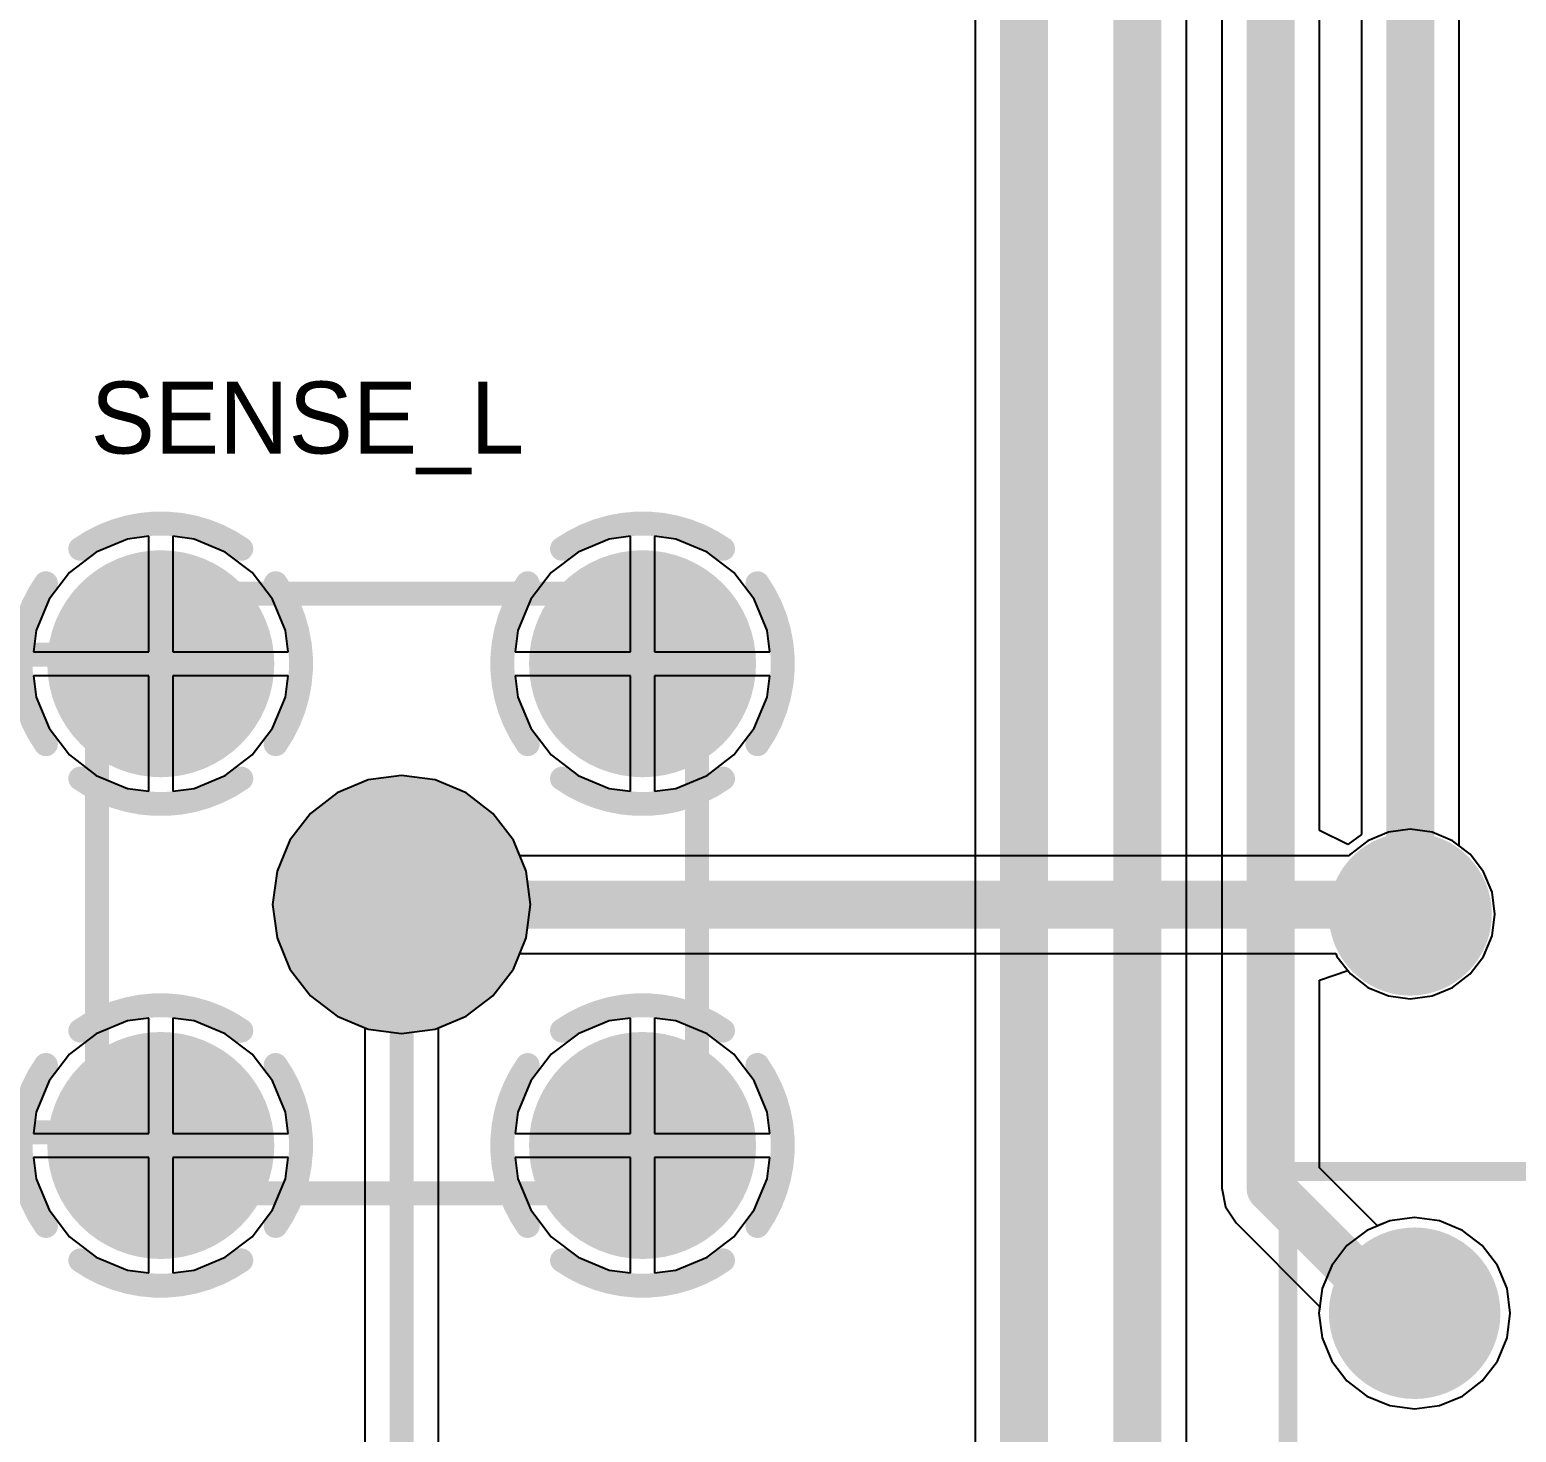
# Model space of a CAD drawing. Header units: millimetres. Extents: x 6.83 to 16.18, y 4.59 to 12.3.
# Drawn here: x 7.14 to 7.76, y 6.718 to 7.302 of the extents above; entities that cross this region are included whole.
import ezdxf

# ---------------------------------------------------------------- set-up
doc = ezdxf.new("R2010")
doc.units = ezdxf.units.MM
doc.header["$MEASUREMENT"] = 0
for name, color, linetype in [('BottomLayer', 5, 'Continuous'), ('BottomSolder', 6, 'Continuous'), ('InternalPlane1', 76, 'Continuous'), ('InternalPlane2', 16, 'Continuous'), ('MultiLayer', 9, 'Continuous'), ('PadHoleLayer', 156, 'Continuous'), ('TopLayer', 1, 'Continuous'), ('TopOverlay', 2, 'Continuous'), ('TopSolder', 216, 'Continuous'), ('ViaHoleLayer', 16, 'Continuous')]:
    doc.layers.add(name, color=color, linetype=linetype)

# ---------------------------------------------------------------- blocks, each defined once
blk = doc.blocks.new('SMA_68')
at = {"layer": 'BottomLayer', "const_width": 0.04331}
for points in [[(-0.02165, 0, 1), (0.02165, 0, 1)], [(0.17913, 0, 1), (0.22244, 0, 1)], [(0.07874, -0.10039, 1), (0.12205, -0.10039, 1)], [(-0.02165, -0.20079, 1), (0.02165, -0.20079, 1)], [(0.17913, -0.20079, 1), (0.22244, -0.20079, 1)]]:
    blk.add_lwpolyline(points, format="xyb", close=True, dxfattribs=at)
at = {"layer": 'BottomSolder', "const_width": 0.04731}
for points in [[(-0.02365, 0, 1), (0.02365, 0, 1)], [(0.17713, 0, 1), (0.22444, 0, 1)], [(0.07674, -0.10039, 1), (0.12405, -0.10039, 1)], [(-0.02365, -0.20079, 1), (0.02365, -0.20079, 1)], [(0.17713, -0.20079, 1), (0.22444, -0.20079, 1)]]:
    blk.add_lwpolyline(points, format="xyb", close=True, dxfattribs=at)
at = {"layer": 'InternalPlane1', "const_width": 0.01}
for points in [[(-0.03353, 0.04789, -0.315299), (0.03353, 0.04789)], [(0.16725, 0.04789, -0.315299), (0.23432, 0.04789)], [(-0.04789, -0.03353, -0.315299), (-0.04789, 0.03353)], [(0.04789, 0.03353, -0.315299), (0.04789, -0.03353)], [(0.1529, -0.03353, -0.315299), (0.1529, 0.03353)], [(0.24868, 0.03353, -0.315299), (0.24868, -0.03353)], [(0.03353, -0.04789, -0.315299), (-0.03353, -0.04789)], [(0.23432, -0.04789, -0.315299), (0.16725, -0.04789)], [(-0.03353, -0.1529, -0.315299), (0.03353, -0.1529)], [(0.16725, -0.1529, -0.315299), (0.23432, -0.1529)], [(-0.04789, -0.23432, -0.315299), (-0.04789, -0.16725)], [(0.04789, -0.16725, -0.315299), (0.04789, -0.23432)], [(0.1529, -0.23432, -0.315299), (0.1529, -0.16725)], [(0.24868, -0.16725, -0.315299), (0.24868, -0.23432)], [(0.03353, -0.24868, -0.315299), (-0.03353, -0.24868)], [(0.23432, -0.24868, -0.315299), (0.16725, -0.24868)]]:
    blk.add_lwpolyline(points, format="xyb", dxfattribs=at)
at = {"layer": 'InternalPlane1'}
for points, const_width in [([(-0.03603, 0.04789, 1), (-0.03103, 0.04789, 1)], 0.005), ([(0.03103, 0.04789, 1), (0.03603, 0.04789, 1)], 0.005), ([(0.16475, 0.04789, 1), (0.16975, 0.04789, 1)], 0.005), ([(0.23182, 0.04789, 1), (0.23682, 0.04789, 1)], 0.005), ([(-0.05039, 0.03353, 1), (-0.04539, 0.03353, 1)], 0.005), ([(0.04539, 0.03353, 1), (0.05039, 0.03353, 1)], 0.005), ([(0.1504, 0.03353, 1), (0.1554, 0.03353, 1)], 0.005), ([(0.24618, 0.03353, 1), (0.25118, 0.03353, 1)], 0.005), ([(-0.05039, -0.03353, 1), (-0.04539, -0.03353, 1)], 0.005), ([(0.04539, -0.03353, 1), (0.05039, -0.03353, 1)], 0.005), ([(0.1504, -0.03353, 1), (0.1554, -0.03353, 1)], 0.005), ([(0.24618, -0.03353, 1), (0.25118, -0.03353, 1)], 0.005), ([(-0.03603, -0.04789, 1), (-0.03103, -0.04789, 1)], 0.005), ([(0.03103, -0.04789, 1), (0.03603, -0.04789, 1)], 0.005), ([(0.16475, -0.04789, 1), (0.16975, -0.04789, 1)], 0.005), ([(0.23182, -0.04789, 1), (0.23682, -0.04789, 1)], 0.005), ([(0.07366, -0.10039, 1), (0.12713, -0.10039, 1)], 0.05346), ([(-0.03603, -0.1529, 1), (-0.03103, -0.1529, 1)], 0.005), ([(0.03103, -0.1529, 1), (0.03603, -0.1529, 1)], 0.005), ([(0.16475, -0.1529, 1), (0.16975, -0.1529, 1)], 0.005), ([(0.23182, -0.1529, 1), (0.23682, -0.1529, 1)], 0.005), ([(-0.05039, -0.16725, 1), (-0.04539, -0.16725, 1)], 0.005), ([(0.04539, -0.16725, 1), (0.05039, -0.16725, 1)], 0.005), ([(0.1504, -0.16725, 1), (0.1554, -0.16725, 1)], 0.005), ([(0.24618, -0.16725, 1), (0.25118, -0.16725, 1)], 0.005), ([(-0.05039, -0.23432, 1), (-0.04539, -0.23432, 1)], 0.005), ([(0.04539, -0.23432, 1), (0.05039, -0.23432, 1)], 0.005), ([(0.1504, -0.23432, 1), (0.1554, -0.23432, 1)], 0.005), ([(0.24618, -0.23432, 1), (0.25118, -0.23432, 1)], 0.005), ([(-0.03603, -0.24868, 1), (-0.03103, -0.24868, 1)], 0.005), ([(0.03103, -0.24868, 1), (0.03603, -0.24868, 1)], 0.005), ([(0.16475, -0.24868, 1), (0.16975, -0.24868, 1)], 0.005), ([(0.23182, -0.24868, 1), (0.23682, -0.24868, 1)], 0.005)]:
    blk.add_lwpolyline(points, format="xyb", close=True, dxfattribs=dict(at, const_width=const_width))
at = {"layer": 'InternalPlane2', "const_width": 0.01}
for points in [[(-0.03353, 0.04789, -0.315299), (0.03353, 0.04789)], [(0.16725, 0.04789, -0.315299), (0.23432, 0.04789)], [(-0.04789, -0.03353, -0.315299), (-0.04789, 0.03353)], [(0.04789, 0.03353, -0.315299), (0.04789, -0.03353)], [(0.1529, -0.03353, -0.315299), (0.1529, 0.03353)], [(0.24868, 0.03353, -0.315299), (0.24868, -0.03353)], [(0.03353, -0.04789, -0.315299), (-0.03353, -0.04789)], [(0.23432, -0.04789, -0.315299), (0.16725, -0.04789)], [(-0.03353, -0.1529, -0.315299), (0.03353, -0.1529)], [(0.16725, -0.1529, -0.315299), (0.23432, -0.1529)], [(-0.04789, -0.23432, -0.315299), (-0.04789, -0.16725)], [(0.04789, -0.16725, -0.315299), (0.04789, -0.23432)], [(0.1529, -0.23432, -0.315299), (0.1529, -0.16725)], [(0.24868, -0.16725, -0.315299), (0.24868, -0.23432)], [(0.03353, -0.24868, -0.315299), (-0.03353, -0.24868)], [(0.23432, -0.24868, -0.315299), (0.16725, -0.24868)]]:
    blk.add_lwpolyline(points, format="xyb", dxfattribs=at)
at = {"layer": 'InternalPlane2'}
for points, const_width in [([(-0.03603, 0.04789, 1), (-0.03103, 0.04789, 1)], 0.005), ([(0.03103, 0.04789, 1), (0.03603, 0.04789, 1)], 0.005), ([(0.16475, 0.04789, 1), (0.16975, 0.04789, 1)], 0.005), ([(0.23182, 0.04789, 1), (0.23682, 0.04789, 1)], 0.005), ([(-0.05039, 0.03353, 1), (-0.04539, 0.03353, 1)], 0.005), ([(0.04539, 0.03353, 1), (0.05039, 0.03353, 1)], 0.005), ([(0.1504, 0.03353, 1), (0.1554, 0.03353, 1)], 0.005), ([(0.24618, 0.03353, 1), (0.25118, 0.03353, 1)], 0.005), ([(-0.05039, -0.03353, 1), (-0.04539, -0.03353, 1)], 0.005), ([(0.04539, -0.03353, 1), (0.05039, -0.03353, 1)], 0.005), ([(0.1504, -0.03353, 1), (0.1554, -0.03353, 1)], 0.005), ([(0.24618, -0.03353, 1), (0.25118, -0.03353, 1)], 0.005), ([(-0.03603, -0.04789, 1), (-0.03103, -0.04789, 1)], 0.005), ([(0.03103, -0.04789, 1), (0.03603, -0.04789, 1)], 0.005), ([(0.16475, -0.04789, 1), (0.16975, -0.04789, 1)], 0.005), ([(0.23182, -0.04789, 1), (0.23682, -0.04789, 1)], 0.005), ([(0.07366, -0.10039, 1), (0.12713, -0.10039, 1)], 0.05346), ([(-0.03603, -0.1529, 1), (-0.03103, -0.1529, 1)], 0.005), ([(0.03103, -0.1529, 1), (0.03603, -0.1529, 1)], 0.005), ([(0.16475, -0.1529, 1), (0.16975, -0.1529, 1)], 0.005), ([(0.23182, -0.1529, 1), (0.23682, -0.1529, 1)], 0.005), ([(-0.05039, -0.16725, 1), (-0.04539, -0.16725, 1)], 0.005), ([(0.04539, -0.16725, 1), (0.05039, -0.16725, 1)], 0.005), ([(0.1504, -0.16725, 1), (0.1554, -0.16725, 1)], 0.005), ([(0.24618, -0.16725, 1), (0.25118, -0.16725, 1)], 0.005), ([(-0.05039, -0.23432, 1), (-0.04539, -0.23432, 1)], 0.005), ([(0.04539, -0.23432, 1), (0.05039, -0.23432, 1)], 0.005), ([(0.1504, -0.23432, 1), (0.1554, -0.23432, 1)], 0.005), ([(0.24618, -0.23432, 1), (0.25118, -0.23432, 1)], 0.005), ([(-0.03603, -0.24868, 1), (-0.03103, -0.24868, 1)], 0.005), ([(0.03103, -0.24868, 1), (0.03603, -0.24868, 1)], 0.005), ([(0.16475, -0.24868, 1), (0.16975, -0.24868, 1)], 0.005), ([(0.23182, -0.24868, 1), (0.23682, -0.24868, 1)], 0.005)]:
    blk.add_lwpolyline(points, format="xyb", close=True, dxfattribs=dict(at, const_width=const_width))
at = {"layer": 'MultiLayer', "const_width": 0.04331}
for points in [[(-0.02165, 0, 1), (0.02165, 0, 1)], [(0.17913, 0, 1), (0.22244, 0, 1)], [(0.07874, -0.10039, 1), (0.12205, -0.10039, 1)], [(-0.02165, -0.20079, 1), (0.02165, -0.20079, 1)], [(0.17913, -0.20079, 1), (0.22244, -0.20079, 1)]]:
    blk.add_lwpolyline(points, format="xyb", close=True, dxfattribs=at)
at = {"layer": 'PadHoleLayer', "const_width": 0.03346}
for points in [[(-0.01673, 0, 1), (0.01673, 0, 1)], [(0.18406, 0, 1), (0.21752, 0, 1)], [(0.08366, -0.10039, 1), (0.11713, -0.10039, 1)], [(-0.01673, -0.20079, 1), (0.01673, -0.20079, 1)], [(0.18406, -0.20079, 1), (0.21752, -0.20079, 1)]]:
    blk.add_lwpolyline(points, format="xyb", close=True, dxfattribs=at)
at = {"layer": 'TopLayer', "const_width": 0.04331}
for points in [[(-0.02165, 0, 1), (0.02165, 0, 1)], [(0.17913, 0, 1), (0.22244, 0, 1)], [(0.07874, -0.10039, 1), (0.12205, -0.10039, 1)], [(-0.02165, -0.20079, 1), (0.02165, -0.20079, 1)], [(0.17913, -0.20079, 1), (0.22244, -0.20079, 1)]]:
    blk.add_lwpolyline(points, format="xyb", close=True, dxfattribs=at)
at = {"layer": 'TopSolder', "const_width": 0.04731}
for points in [[(-0.02365, 0, 1), (0.02365, 0, 1)], [(0.17713, 0, 1), (0.22444, 0, 1)], [(0.07674, -0.10039, 1), (0.12405, -0.10039, 1)], [(-0.02365, -0.20079, 1), (0.02365, -0.20079, 1)], [(0.17713, -0.20079, 1), (0.22444, -0.20079, 1)]]:
    blk.add_lwpolyline(points, format="xyb", close=True, dxfattribs=at)
blk = doc.blocks.new('R_____OMRON5V_218')
at = {"layer": 'BottomLayer', "const_width": 0.02953}
for points in [[(0.18524, 0, 1), (0.21476, 0, 1)], [(-0.01476, -0.1, 1), (0.01476, -0.1, 1)], [(0.18524, -0.1, 1), (0.21476, -0.1, 1)], [(-0.01476, -0.4, 1), (0.01476, -0.4, 1)], [(0.18524, -0.4, 1), (0.21476, -0.4, 1)]]:
    blk.add_lwpolyline(points, format="xyb", close=True, dxfattribs=at)
at = {"layer": 'BottomLayer'}
blk.add_solid([(-0.02953, -0.02953), (0.02953, -0.02953), (-0.02953, 0.02953), (0.02953, 0.02953)], dxfattribs=at)
at = {"layer": 'BottomSolder', "const_width": 0.03353}
for points in [[(0.18324, 0, 1), (0.21676, 0, 1)], [(-0.01676, -0.1, 1), (0.01676, -0.1, 1)], [(0.18324, -0.1, 1), (0.21676, -0.1, 1)], [(-0.01676, -0.4, 1), (0.01676, -0.4, 1)], [(0.18324, -0.4, 1), (0.21676, -0.4, 1)]]:
    blk.add_lwpolyline(points, format="xyb", close=True, dxfattribs=at)
at = {"layer": 'BottomSolder'}
blk.add_solid([(-0.03353, -0.03353), (0.03353, -0.03353), (-0.03353, 0.03353), (0.03353, 0.03353)], dxfattribs=at)
at = {"layer": 'InternalPlane1'}
for points, const_width in [([(-0.01689, 0, 1), (0.01689, 0, 1)], 0.03378), ([(0.18311, 0, 1), (0.21689, 0, 1)], 0.03378), ([(-0.01787, -0.1, 1), (0.01787, -0.1, 1)], 0.03575), ([(0.18213, -0.1, 1), (0.21787, -0.1, 1)], 0.03575), ([(-0.01787, -0.4, 1), (0.01787, -0.4, 1)], 0.03575), ([(0.18213, -0.4, 1), (0.21787, -0.4, 1)], 0.03575)]:
    blk.add_lwpolyline(points, format="xyb", close=True, dxfattribs=dict(at, const_width=const_width))
at = {"layer": 'InternalPlane2'}
for points, const_width in [([(-0.01689, 0, 1), (0.01689, 0, 1)], 0.03378), ([(0.18311, 0, 1), (0.21689, 0, 1)], 0.03378), ([(-0.01787, -0.1, 1), (0.01787, -0.1, 1)], 0.03575), ([(0.18213, -0.1, 1), (0.21787, -0.1, 1)], 0.03575), ([(-0.01787, -0.4, 1), (0.01787, -0.4, 1)], 0.03575), ([(0.18213, -0.4, 1), (0.21787, -0.4, 1)], 0.03575)]:
    blk.add_lwpolyline(points, format="xyb", close=True, dxfattribs=dict(at, const_width=const_width))
at = {"layer": 'MultiLayer', "const_width": 0.02953}
for points in [[(0.18524, 0, 1), (0.21476, 0, 1)], [(-0.01476, -0.1, 1), (0.01476, -0.1, 1)], [(0.18524, -0.1, 1), (0.21476, -0.1, 1)], [(-0.01476, -0.4, 1), (0.01476, -0.4, 1)], [(0.18524, -0.4, 1), (0.21476, -0.4, 1)]]:
    blk.add_lwpolyline(points, format="xyb", close=True, dxfattribs=at)
at = {"layer": 'MultiLayer'}
blk.add_solid([(-0.02953, -0.02953), (0.02953, -0.02953), (-0.02953, 0.02953), (0.02953, 0.02953)], dxfattribs=at)
at = {"layer": 'PadHoleLayer'}
for points, const_width in [([(-0.00689, 0, 1), (0.00689, 0, 1)], 0.01378), ([(0.19311, 0, 1), (0.20689, 0, 1)], 0.01378), ([(-0.00787, -0.1, 1), (0.00787, -0.1, 1)], 0.01575), ([(0.19213, -0.1, 1), (0.20787, -0.1, 1)], 0.01575), ([(-0.00787, -0.4, 1), (0.00787, -0.4, 1)], 0.01575), ([(0.19213, -0.4, 1), (0.20787, -0.4, 1)], 0.01575)]:
    blk.add_lwpolyline(points, format="xyb", close=True, dxfattribs=dict(at, const_width=const_width))
at = {"layer": 'TopLayer', "const_width": 0.02953}
for points in [[(0.18524, 0, 1), (0.21476, 0, 1)], [(-0.01476, -0.1, 1), (0.01476, -0.1, 1)], [(0.18524, -0.1, 1), (0.21476, -0.1, 1)], [(-0.01476, -0.4, 1), (0.01476, -0.4, 1)], [(0.18524, -0.4, 1), (0.21476, -0.4, 1)]]:
    blk.add_lwpolyline(points, format="xyb", close=True, dxfattribs=at)
at = {"layer": 'TopLayer'}
blk.add_solid([(-0.02953, -0.02953), (0.02953, -0.02953), (-0.02953, 0.02953), (0.02953, 0.02953)], dxfattribs=at)
at = {"layer": 'TopOverlay', "const_width": 0.00787}
for points in [[(0.25591, 0.05906), (-0.05906, 0.05906)], [(-0.05906, -0.45276), (-0.05906, 0.05906)], [(0.25591, -0.45276), (0.25591, 0.05906)], [(0.25591, -0.45276), (-0.05906, -0.45276)]]:
    blk.add_lwpolyline(points, dxfattribs=at)
at = {"layer": 'TopOverlay', "const_width": 0.00394}
for points in [[(-0.06102, 0.05906, 1), (-0.05709, 0.05906, 1)], [(-0.06102, 0.05906, 1), (-0.05709, 0.05906, 1)], [(0.25394, 0.05906, 1), (0.25787, 0.05906, 1)], [(0.25394, 0.05906, 1), (0.25787, 0.05906, 1)], [(-0.06102, -0.45276, 1), (-0.05709, -0.45276, 1)], [(-0.06102, -0.45276, 1), (-0.05709, -0.45276, 1)], [(0.25394, -0.45276, 1), (0.25787, -0.45276, 1)], [(0.25394, -0.45276, 1), (0.25787, -0.45276, 1)]]:
    blk.add_lwpolyline(points, format="xyb", close=True, dxfattribs=at)
at = {"layer": 'TopSolder', "const_width": 0.03353}
for points in [[(0.18324, 0, 1), (0.21676, 0, 1)], [(-0.01676, -0.1, 1), (0.01676, -0.1, 1)], [(0.18324, -0.1, 1), (0.21676, -0.1, 1)], [(-0.01676, -0.4, 1), (0.01676, -0.4, 1)], [(0.18324, -0.4, 1), (0.21676, -0.4, 1)]]:
    blk.add_lwpolyline(points, format="xyb", close=True, dxfattribs=at)
at = {"layer": 'TopSolder'}
blk.add_solid([(-0.03353, -0.03353), (0.03353, -0.03353), (-0.03353, 0.03353), (0.03353, 0.03353)], dxfattribs=at)

msp = doc.modelspace()

# ---------------------------------------------------------------- linework, layer by layer
at = {"layer": 'BottomLayer'}
for p, q in [((7.53436, 8.87418), (7.53436, 6.40373)), ((7.69535, 7.8377), (7.69535, 6.96685)), ((7.73614, 6.96214), (7.73614, 7.84352)), ((7.67792, 6.96846), (7.67792, 7.73739)), ((7.62241, 6.29483), (7.62241, 7.72702)), ((7.63714, 7.72851), (7.63714, 6.81938)), ((7.18105, 7.08993), (7.16808, 7.08456)), ((7.18997, 7.09111), (7.18105, 7.08993)), ((7.18997, 7.043), (7.18997, 7.09111)), ((7.20888, 7.08993), (7.19997, 7.09111)), ((7.19997, 7.09111), (7.19997, 7.043)), ((7.22185, 7.08456), (7.20888, 7.08993)), ((7.38184, 7.08993), (7.36887, 7.08456)), ((7.39075, 7.09111), (7.38184, 7.08993)), ((7.39075, 7.043), (7.39075, 7.09111)), ((7.40967, 7.08993), (7.40075, 7.09111)), ((7.40075, 7.09111), (7.40075, 7.043)), ((7.42264, 7.08456), (7.40967, 7.08993)), ((7.16808, 7.08456), (7.15695, 7.07602)), ((7.23299, 7.07602), (7.22185, 7.08456)), ((7.36887, 7.08456), (7.35773, 7.07602)), ((7.43377, 7.07602), (7.42264, 7.08456)), ((7.15695, 7.07602), (7.1484, 7.06488)), ((7.24153, 7.06488), (7.23299, 7.07602)), ((7.35773, 7.07602), (7.34919, 7.06488)), ((7.44232, 7.06488), (7.43377, 7.07602)), ((7.1484, 7.06488), (7.14303, 7.05191)), ((7.2469, 7.05191), (7.24153, 7.06488)), ((7.34919, 7.06488), (7.34382, 7.05191)), ((7.44769, 7.05191), (7.44232, 7.06488)), ((7.14303, 7.05191), (7.14186, 7.043)), ((7.24807, 7.043), (7.2469, 7.05191)), ((7.34382, 7.05191), (7.34264, 7.043)), ((7.44886, 7.043), (7.44769, 7.05191)), ((7.14186, 7.043), (7.18997, 7.043)), ((7.19997, 7.043), (7.24807, 7.043)), ((7.34264, 7.043), (7.39075, 7.043)), ((7.40075, 7.043), (7.44886, 7.043)), ((7.18997, 7.033), (7.14186, 7.033)), ((7.14186, 7.033), (7.14303, 7.02408)), ((7.18997, 6.98489), (7.18997, 7.033)), ((7.24807, 7.033), (7.19997, 7.033)), ((7.19997, 7.033), (7.19997, 6.98489)), ((7.2469, 7.02408), (7.24807, 7.033)), ((7.39075, 7.033), (7.34264, 7.033)), ((7.34264, 7.033), (7.34382, 7.02408)), ((7.39075, 6.98489), (7.39075, 7.033)), ((7.44886, 7.033), (7.40075, 7.033)), ((7.40075, 7.033), (7.40075, 6.98489)), ((7.44769, 7.02408), (7.44886, 7.033)), ((7.14303, 7.02408), (7.1484, 7.01111)), ((7.24153, 7.01111), (7.2469, 7.02408)), ((7.34382, 7.02408), (7.34919, 7.01111)), ((7.44232, 7.01111), (7.44769, 7.02408)), ((7.1484, 7.01111), (7.15695, 6.99998)), ((7.23299, 6.99998), (7.24153, 7.01111)), ((7.34919, 7.01111), (7.35773, 6.99998)), ((7.43377, 6.99998), (7.44232, 7.01111)), ((7.15695, 6.99998), (7.16808, 6.99143)), ((7.22185, 6.99143), (7.23299, 6.99998)), ((7.35773, 6.99998), (7.36887, 6.99143)), ((7.42264, 6.99143), (7.43377, 6.99998)), ((7.16808, 6.99143), (7.18105, 6.98606)), ((7.20888, 6.98606), (7.22185, 6.99143)), ((7.28144, 6.98954), (7.26848, 6.98417)), ((7.29536, 6.99137), (7.28144, 6.98954)), ((7.30928, 6.98954), (7.29536, 6.99137)), ((7.32224, 6.98417), (7.30928, 6.98954)), ((7.36887, 6.99143), (7.38184, 6.98606)), ((7.40967, 6.98606), (7.42264, 6.99143)), ((7.18105, 6.98606), (7.18997, 6.98489)), ((7.19997, 6.98489), (7.20888, 6.98606)), ((7.26848, 6.98417), (7.25734, 6.97562)), ((7.33338, 6.97562), (7.32224, 6.98417)), ((7.38184, 6.98606), (7.39075, 6.98489)), ((7.40075, 6.98489), (7.40967, 6.98606)), ((7.25734, 6.97562), (7.2488, 6.96449)), ((7.34192, 6.96449), (7.33338, 6.97562)), ((7.2488, 6.96449), (7.24342, 6.95152)), ((7.34729, 6.95152), (7.34192, 6.96449)), ((7.68973, 6.96259), (7.67792, 6.96846)), ((7.69535, 6.96685), (7.68973, 6.96259)), ((7.74071, 6.95864), (7.73614, 6.96214)), ((7.74632, 6.95133), (7.74071, 6.95864)), ((7.24342, 6.95152), (7.24159, 6.9376)), ((7.34913, 6.9376), (7.34729, 6.95152)), ((7.74984, 6.94281), (7.74632, 6.95133)), ((7.75105, 6.93367), (7.74984, 6.94281)), ((7.24159, 6.9376), (7.24342, 6.92369)), ((7.34729, 6.92369), (7.34913, 6.9376)), ((7.74984, 6.92454), (7.75105, 6.93367)), ((7.24342, 6.92369), (7.2488, 6.91072)), ((7.34192, 6.91072), (7.34729, 6.92369)), ((7.74632, 6.91602), (7.74984, 6.92454)), ((7.74071, 6.90871), (7.74632, 6.91602)), ((7.2488, 6.91072), (7.25734, 6.89959)), ((7.33338, 6.89959), (7.34192, 6.91072)), ((7.67792, 6.90607), (7.68973, 6.91008)), ((7.68973, 6.91008), (7.69078, 6.90871)), ((7.69078, 6.90871), (7.69809, 6.9031)), ((7.7334, 6.9031), (7.74071, 6.90871)), ((7.67792, 6.82783), (7.67792, 6.90607)), ((7.69809, 6.9031), (7.70661, 6.89957)), ((7.72488, 6.89957), (7.7334, 6.9031)), ((7.25734, 6.89959), (7.26848, 6.89104)), ((7.32224, 6.89104), (7.33338, 6.89959)), ((7.70661, 6.89957), (7.71575, 6.89837)), ((7.71575, 6.89837), (7.72488, 6.89957)), ((7.18997, 6.89032), (7.18105, 6.88915)), ((7.18997, 6.84221), (7.18997, 6.89032)), ((7.20888, 6.88915), (7.19997, 6.89032)), ((7.19997, 6.89032), (7.19997, 6.84221)), ((7.26848, 6.89104), (7.28144, 6.88567)), ((7.30928, 6.88567), (7.32224, 6.89104)), ((7.39075, 6.89032), (7.38184, 6.88915)), ((7.39075, 6.84221), (7.39075, 6.89032)), ((7.40967, 6.88915), (7.40075, 6.89032)), ((7.40075, 6.89032), (7.40075, 6.84221)), ((7.16808, 6.88377), (7.15695, 6.87523)), ((7.18105, 6.88915), (7.16808, 6.88377)), ((7.22185, 6.88377), (7.20888, 6.88915)), ((7.23299, 6.87523), (7.22185, 6.88377)), ((7.28144, 6.88567), (7.29536, 6.88384)), ((7.29536, 6.88384), (7.30928, 6.88567)), ((7.36887, 6.88377), (7.35773, 6.87523)), ((7.38184, 6.88915), (7.36887, 6.88377)), ((7.42264, 6.88377), (7.40967, 6.88915)), ((7.43377, 6.87523), (7.42264, 6.88377)), ((7.15695, 6.87523), (7.1484, 6.86409)), ((7.24153, 6.86409), (7.23299, 6.87523)), ((7.35773, 6.87523), (7.34919, 6.86409)), ((7.44232, 6.86409), (7.43377, 6.87523)), ((7.1484, 6.86409), (7.14303, 6.85113)), ((7.2469, 6.85113), (7.24153, 6.86409)), ((7.34919, 6.86409), (7.34382, 6.85113)), ((7.44769, 6.85113), (7.44232, 6.86409)), ((7.14303, 6.85113), (7.14186, 6.84221)), ((7.24807, 6.84221), (7.2469, 6.85113)), ((7.34382, 6.85113), (7.34264, 6.84221)), ((7.44886, 6.84221), (7.44769, 6.85113)), ((7.14186, 6.84221), (7.18997, 6.84221)), ((7.19997, 6.84221), (7.24807, 6.84221)), ((7.34264, 6.84221), (7.39075, 6.84221)), ((7.40075, 6.84221), (7.44886, 6.84221)), ((7.18997, 6.83221), (7.14186, 6.83221)), ((7.14186, 6.83221), (7.14303, 6.82329)), ((7.18997, 6.7841), (7.18997, 6.83221)), ((7.24807, 6.83221), (7.19997, 6.83221)), ((7.19997, 6.83221), (7.19997, 6.7841)), ((7.2469, 6.82329), (7.24807, 6.83221)), ((7.39075, 6.83221), (7.34264, 6.83221)), ((7.34264, 6.83221), (7.34382, 6.82329)), ((7.39075, 6.7841), (7.39075, 6.83221)), ((7.44886, 6.83221), (7.40075, 6.83221)), ((7.40075, 6.83221), (7.40075, 6.7841)), ((7.44769, 6.82329), (7.44886, 6.83221)), ((7.70207, 6.80367), (7.67792, 6.82783)), ((7.14303, 6.82329), (7.1484, 6.81033)), ((7.24153, 6.81033), (7.2469, 6.82329)), ((7.34382, 6.82329), (7.34919, 6.81033)), ((7.44232, 6.81033), (7.44769, 6.82329)), ((7.63714, 6.81938), (7.63869, 6.81158)), ((7.1484, 6.81033), (7.15695, 6.79919)), ((7.23299, 6.79919), (7.24153, 6.81033)), ((7.34919, 6.81033), (7.35773, 6.79919)), ((7.43377, 6.79919), (7.44232, 6.81033)), ((7.63869, 6.81158), (7.64311, 6.80496)), ((7.64311, 6.80496), (7.67805, 6.77003)), ((7.70724, 6.80581), (7.70207, 6.80367)), ((7.71756, 6.80717), (7.70724, 6.80581)), ((7.72787, 6.80581), (7.71756, 6.80717)), ((7.73749, 6.80183), (7.72787, 6.80581)), ((7.15695, 6.79919), (7.16808, 6.79065)), ((7.22185, 6.79065), (7.23299, 6.79919)), ((7.35773, 6.79919), (7.36887, 6.79065)), ((7.42264, 6.79065), (7.43377, 6.79919)), ((7.74575, 6.79549), (7.73749, 6.80183)), ((7.16808, 6.79065), (7.18105, 6.78528)), ((7.20888, 6.78528), (7.22185, 6.79065)), ((7.36887, 6.79065), (7.38184, 6.78528)), ((7.40967, 6.78528), (7.42264, 6.79065)), ((7.75208, 6.78724), (7.74575, 6.79549)), ((7.18105, 6.78528), (7.18997, 6.7841)), ((7.19997, 6.7841), (7.20888, 6.78528)), ((7.38184, 6.78528), (7.39075, 6.7841)), ((7.40075, 6.7841), (7.40967, 6.78528)), ((7.75607, 6.77762), (7.75208, 6.78724)), ((7.75742, 6.7673), (7.75607, 6.77762)), ((7.67805, 6.77003), (7.67769, 6.7673)), ((7.67769, 6.7673), (7.67905, 6.75698)), ((7.75607, 6.75698), (7.75742, 6.7673)), ((7.67905, 6.75698), (7.68303, 6.74737)), ((7.75208, 6.74737), (7.75607, 6.75698)), ((7.68303, 6.74737), (7.68936, 6.73911)), ((7.74575, 6.73911), (7.75208, 6.74737)), ((7.68936, 6.73911), (7.69762, 6.73278)), ((7.73749, 6.73278), (7.74575, 6.73911)), ((7.69762, 6.73278), (7.70724, 6.72879)), ((7.70724, 6.72879), (7.71756, 6.72743)), ((7.71756, 6.72743), (7.72787, 6.72879)), ((7.72787, 6.72879), (7.73749, 6.73278))]:
    msp.add_line(p, q, dxfattribs=at)
at = {"layer": 'BottomLayer', "const_width": 0.02}
for points in [[(7.60202, 6.28046), (7.60202, 8.93332)], [(7.55475, 6.38981), (7.55475, 8.88866)], [(7.71575, 6.93367), (7.71575, 7.84731)], [(7.65753, 6.81938), (7.65753, 7.74778)], [(7.65753, 6.81938), (7.715, 6.76191)]]:
    msp.add_lwpolyline(points, dxfattribs=at)
at = {"layer": 'BottomLayer'}
for points, const_width in [([(7.70325, 6.93367, 1), (7.72825, 6.93367, 1)], 0.025), ([(7.71075, 6.93367, 1), (7.72075, 6.93367, 1)], 0.01), ([(7.65253, 6.81938, 1), (7.66253, 6.81938, 1)], 0.01), ([(7.65253, 6.81938, 1), (7.66253, 6.81938, 1)], 0.01), ([(7.71, 6.76191, 1), (7.72, 6.76191, 1)], 0.01)]:
    msp.add_lwpolyline(points, format="xyb", close=True, dxfattribs=dict(at, const_width=const_width))
at = {"layer": 'BottomSolder', "const_width": 0.029}
msp.add_lwpolyline([(7.70125, 6.93367, 1), (7.73025, 6.93367, 1)], format="xyb", close=True, dxfattribs=at)
at = {"layer": 'InternalPlane1', "const_width": 0.034}
msp.add_lwpolyline([(7.69875, 6.93367, 1), (7.73275, 6.93367, 1)], format="xyb", close=True, dxfattribs=at)
at = {"layer": 'InternalPlane2', "const_width": 0.034}
msp.add_lwpolyline([(7.69875, 6.93367, 1), (7.73275, 6.93367, 1)], format="xyb", close=True, dxfattribs=at)
at = {"layer": 'MultiLayer', "const_width": 0.025}
msp.add_lwpolyline([(7.70325, 6.93367, 1), (7.72825, 6.93367, 1)], format="xyb", close=True, dxfattribs=at)
at = {"layer": 'TopLayer'}
for p, q in [((7.18105, 7.08993), (7.16808, 7.08456)), ((7.18997, 7.09111), (7.18105, 7.08993)), ((7.18997, 7.043), (7.18997, 7.09111)), ((7.20888, 7.08993), (7.19997, 7.09111)), ((7.19997, 7.09111), (7.19997, 7.043)), ((7.22185, 7.08456), (7.20888, 7.08993)), ((7.38184, 7.08993), (7.36887, 7.08456)), ((7.39075, 7.09111), (7.38184, 7.08993)), ((7.39075, 7.043), (7.39075, 7.09111)), ((7.40967, 7.08993), (7.40075, 7.09111)), ((7.40075, 7.09111), (7.40075, 7.043)), ((7.42264, 7.08456), (7.40967, 7.08993)), ((7.16808, 7.08456), (7.15695, 7.07602)), ((7.23299, 7.07602), (7.22185, 7.08456)), ((7.36887, 7.08456), (7.35773, 7.07602)), ((7.43377, 7.07602), (7.42264, 7.08456)), ((7.15695, 7.07602), (7.1484, 7.06488)), ((7.24153, 7.06488), (7.23299, 7.07602)), ((7.35773, 7.07602), (7.34919, 7.06488)), ((7.44232, 7.06488), (7.43377, 7.07602)), ((7.1484, 7.06488), (7.14303, 7.05191)), ((7.2469, 7.05191), (7.24153, 7.06488)), ((7.34919, 7.06488), (7.34382, 7.05191)), ((7.44769, 7.05191), (7.44232, 7.06488)), ((7.14303, 7.05191), (7.14186, 7.043)), ((7.24807, 7.043), (7.2469, 7.05191)), ((7.34382, 7.05191), (7.34264, 7.043)), ((7.44886, 7.043), (7.44769, 7.05191)), ((7.14186, 7.043), (7.18997, 7.043)), ((7.19997, 7.043), (7.24807, 7.043)), ((7.34264, 7.043), (7.39075, 7.043)), ((7.40075, 7.043), (7.44886, 7.043)), ((7.18997, 7.033), (7.14186, 7.033)), ((7.14186, 7.033), (7.14303, 7.02408)), ((7.18997, 6.98489), (7.18997, 7.033)), ((7.24807, 7.033), (7.19997, 7.033)), ((7.19997, 7.033), (7.19997, 6.98489)), ((7.2469, 7.02408), (7.24807, 7.033)), ((7.39075, 7.033), (7.34264, 7.033)), ((7.34264, 7.033), (7.34382, 7.02408)), ((7.39075, 6.98489), (7.39075, 7.033)), ((7.44886, 7.033), (7.40075, 7.033)), ((7.40075, 7.033), (7.40075, 6.98489)), ((7.44769, 7.02408), (7.44886, 7.033)), ((7.14303, 7.02408), (7.1484, 7.01111)), ((7.24153, 7.01111), (7.2469, 7.02408)), ((7.34382, 7.02408), (7.34919, 7.01111)), ((7.44232, 7.01111), (7.44769, 7.02408)), ((7.1484, 7.01111), (7.15695, 6.99998)), ((7.23299, 6.99998), (7.24153, 7.01111)), ((7.34919, 7.01111), (7.35773, 6.99998)), ((7.43377, 6.99998), (7.44232, 7.01111)), ((7.15695, 6.99998), (7.16808, 6.99143)), ((7.22185, 6.99143), (7.23299, 6.99998)), ((7.35773, 6.99998), (7.36887, 6.99143)), ((7.42264, 6.99143), (7.43377, 6.99998)), ((7.16808, 6.99143), (7.18105, 6.98606)), ((7.20888, 6.98606), (7.22185, 6.99143)), ((7.28144, 6.98954), (7.26848, 6.98417)), ((7.29536, 6.99137), (7.28144, 6.98954)), ((7.30928, 6.98954), (7.29536, 6.99137)), ((7.32224, 6.98417), (7.30928, 6.98954)), ((7.36887, 6.99143), (7.38184, 6.98606)), ((7.40967, 6.98606), (7.42264, 6.99143)), ((7.18105, 6.98606), (7.18997, 6.98489)), ((7.19997, 6.98489), (7.20888, 6.98606)), ((7.26848, 6.98417), (7.25734, 6.97562)), ((7.33338, 6.97562), (7.32224, 6.98417)), ((7.38184, 6.98606), (7.39075, 6.98489)), ((7.40075, 6.98489), (7.40967, 6.98606)), ((7.25734, 6.97562), (7.2488, 6.96449)), ((7.34192, 6.96449), (7.33338, 6.97562)), ((7.2488, 6.96449), (7.24342, 6.95152)), ((7.34461, 6.958), (7.34192, 6.96449)), ((7.69809, 6.96425), (7.69078, 6.95864)), ((7.70661, 6.96777), (7.69809, 6.96425)), ((7.71575, 6.96898), (7.70661, 6.96777)), ((7.72488, 6.96777), (7.71575, 6.96898)), ((7.7334, 6.96425), (7.72488, 6.96777)), ((7.74071, 6.95864), (7.7334, 6.96425)), ((7.69029, 6.958), (7.34461, 6.958)), ((7.69078, 6.95864), (7.69029, 6.958)), ((7.74632, 6.95133), (7.74071, 6.95864)), ((7.24342, 6.95152), (7.24159, 6.9376)), ((7.74984, 6.94281), (7.74632, 6.95133)), ((7.75105, 6.93367), (7.74984, 6.94281)), ((7.24159, 6.9376), (7.24342, 6.92369)), ((7.74984, 6.92454), (7.75105, 6.93367)), ((7.24342, 6.92369), (7.2488, 6.91072)), ((7.74632, 6.91602), (7.74984, 6.92454)), ((7.34192, 6.91072), (7.34461, 6.91721)), ((7.34461, 6.91721), (7.68468, 6.91721)), ((7.68468, 6.91721), (7.68517, 6.91602)), ((7.68517, 6.91602), (7.69078, 6.90871)), ((7.74071, 6.90871), (7.74632, 6.91602)), ((7.2488, 6.91072), (7.25734, 6.89959)), ((7.33338, 6.89959), (7.34192, 6.91072)), ((7.69078, 6.90871), (7.69809, 6.9031)), ((7.7334, 6.9031), (7.74071, 6.90871)), ((7.69809, 6.9031), (7.70661, 6.89957)), ((7.72488, 6.89957), (7.7334, 6.9031)), ((7.25734, 6.89959), (7.26848, 6.89104)), ((7.32224, 6.89104), (7.33338, 6.89959)), ((7.70661, 6.89957), (7.71575, 6.89837)), ((7.71575, 6.89837), (7.72488, 6.89957)), ((7.18997, 6.89032), (7.18105, 6.88915)), ((7.18997, 6.84221), (7.18997, 6.89032)), ((7.20888, 6.88915), (7.19997, 6.89032)), ((7.19997, 6.89032), (7.19997, 6.84221)), ((7.26848, 6.89104), (7.28007, 6.88624)), ((7.31065, 6.88624), (7.32224, 6.89104)), ((7.39075, 6.89032), (7.38184, 6.88915)), ((7.39075, 6.84221), (7.39075, 6.89032)), ((7.40967, 6.88915), (7.40075, 6.89032)), ((7.40075, 6.89032), (7.40075, 6.84221)), ((7.16808, 6.88377), (7.15695, 6.87523)), ((7.18105, 6.88915), (7.16808, 6.88377)), ((7.22185, 6.88377), (7.20888, 6.88915)), ((7.23299, 6.87523), (7.22185, 6.88377)), ((7.28007, 6.88624), (7.28007, 6.41471)), ((7.31065, 6.41471), (7.31065, 6.88624)), ((7.36887, 6.88377), (7.35773, 6.87523)), ((7.38184, 6.88915), (7.36887, 6.88377)), ((7.42264, 6.88377), (7.40967, 6.88915)), ((7.43377, 6.87523), (7.42264, 6.88377)), ((7.15695, 6.87523), (7.1484, 6.86409)), ((7.24153, 6.86409), (7.23299, 6.87523)), ((7.35773, 6.87523), (7.34919, 6.86409)), ((7.44232, 6.86409), (7.43377, 6.87523)), ((7.1484, 6.86409), (7.14303, 6.85113)), ((7.2469, 6.85113), (7.24153, 6.86409)), ((7.34919, 6.86409), (7.34382, 6.85113)), ((7.44769, 6.85113), (7.44232, 6.86409)), ((7.14303, 6.85113), (7.14186, 6.84221)), ((7.24807, 6.84221), (7.2469, 6.85113)), ((7.34382, 6.85113), (7.34264, 6.84221)), ((7.44886, 6.84221), (7.44769, 6.85113)), ((7.14186, 6.84221), (7.18997, 6.84221)), ((7.19997, 6.84221), (7.24807, 6.84221)), ((7.34264, 6.84221), (7.39075, 6.84221)), ((7.40075, 6.84221), (7.44886, 6.84221)), ((7.18997, 6.83221), (7.14186, 6.83221)), ((7.14186, 6.83221), (7.14303, 6.82329)), ((7.18997, 6.7841), (7.18997, 6.83221)), ((7.24807, 6.83221), (7.19997, 6.83221)), ((7.19997, 6.83221), (7.19997, 6.7841)), ((7.2469, 6.82329), (7.24807, 6.83221)), ((7.39075, 6.83221), (7.34264, 6.83221)), ((7.34264, 6.83221), (7.34382, 6.82329)), ((7.39075, 6.7841), (7.39075, 6.83221)), ((7.44886, 6.83221), (7.40075, 6.83221)), ((7.40075, 6.83221), (7.40075, 6.7841)), ((7.44769, 6.82329), (7.44886, 6.83221)), ((7.14303, 6.82329), (7.1484, 6.81033)), ((7.24153, 6.81033), (7.2469, 6.82329)), ((7.34382, 6.82329), (7.34919, 6.81033)), ((7.44232, 6.81033), (7.44769, 6.82329)), ((7.1484, 6.81033), (7.15695, 6.79919)), ((7.23299, 6.79919), (7.24153, 6.81033)), ((7.34919, 6.81033), (7.35773, 6.79919)), ((7.43377, 6.79919), (7.44232, 6.81033)), ((7.70724, 6.80581), (7.69762, 6.80183)), ((7.71756, 6.80717), (7.70724, 6.80581)), ((7.72787, 6.80581), (7.71756, 6.80717)), ((7.73749, 6.80183), (7.72787, 6.80581)), ((7.15695, 6.79919), (7.16808, 6.79065)), ((7.22185, 6.79065), (7.23299, 6.79919)), ((7.35773, 6.79919), (7.36887, 6.79065)), ((7.42264, 6.79065), (7.43377, 6.79919)), ((7.69762, 6.80183), (7.68936, 6.79549)), ((7.74575, 6.79549), (7.73749, 6.80183)), ((7.16808, 6.79065), (7.18105, 6.78528)), ((7.20888, 6.78528), (7.22185, 6.79065)), ((7.36887, 6.79065), (7.38184, 6.78528)), ((7.40967, 6.78528), (7.42264, 6.79065)), ((7.68936, 6.79549), (7.68303, 6.78724)), ((7.75208, 6.78724), (7.74575, 6.79549)), ((7.18105, 6.78528), (7.18997, 6.7841)), ((7.19997, 6.7841), (7.20888, 6.78528)), ((7.38184, 6.78528), (7.39075, 6.7841)), ((7.40075, 6.7841), (7.40967, 6.78528)), ((7.68303, 6.78724), (7.67905, 6.77762)), ((7.75607, 6.77762), (7.75208, 6.78724)), ((7.67905, 6.77762), (7.67769, 6.7673)), ((7.75742, 6.7673), (7.75607, 6.77762)), ((7.67769, 6.7673), (7.67905, 6.75698)), ((7.75607, 6.75698), (7.75742, 6.7673)), ((7.67905, 6.75698), (7.68303, 6.74737)), ((7.75208, 6.74737), (7.75607, 6.75698)), ((7.68303, 6.74737), (7.68936, 6.73911)), ((7.74575, 6.73911), (7.75208, 6.74737)), ((7.68936, 6.73911), (7.69762, 6.73278)), ((7.73749, 6.73278), (7.74575, 6.73911)), ((7.69762, 6.73278), (7.70724, 6.72879)), ((7.70724, 6.72879), (7.71756, 6.72743)), ((7.71756, 6.72743), (7.72787, 6.72879)), ((7.72787, 6.72879), (7.73749, 6.73278))]:
    msp.add_line(p, q, dxfattribs=at)
for points, const_width in [([(7.70325, 6.93367, 1), (7.72825, 6.93367, 1)], 0.025), ([(7.29036, 6.9376, 1), (7.30036, 6.9376, 1)], 0.01), ([(7.70454, 6.9376, 1), (7.71454, 6.9376, 1)], 0.01), ([(7.29286, 6.9376, 1), (7.29786, 6.9376, 1)], 0.005)]:
    msp.add_lwpolyline(points, format="xyb", close=True, dxfattribs=dict(at, const_width=const_width))
for points, const_width in [([(7.29536, 6.9376), (7.70954, 6.9376)], 0.02), ([(7.29536, 6.38803), (7.29536, 6.9376)], 0.01)]:
    msp.add_lwpolyline(points, dxfattribs=dict(at, const_width=const_width))
at = {"layer": 'TopOverlay', "const_width": 0.01}
for points in [[(7.16841, 7.03224, -0.414214), (7.20341, 7.06724)], [(7.38341, 7.06724, -0.414214), (7.41841, 7.03224)], [(7.20341, 6.81724, -0.414214), (7.16841, 6.85224)], [(7.41841, 6.85224, -0.414214), (7.38341, 6.81724)], [(7.16949, 6.84399, -0.007708), (7.16954, 6.84349)], [(7.16954, 6.84338, -0.025888), (7.16949, 6.8436)], [(7.16954, 6.84349, -0.835008), (7.16954, 6.84338)]]:
    msp.add_lwpolyline(points, format="xyb", dxfattribs=at)
for points in [[(7.20341, 7.06724), (7.38341, 7.06724)], [(7.18539, 7.06224), (7.21341, 7.06224)], [(7.21341, 7.02224), (7.21341, 7.06224)], [(7.37341, 7.06224), (7.40144, 7.06224)], [(7.37341, 7.02224), (7.37341, 7.06224)], [(7.17341, 7.02224), (7.17341, 7.05027)], [(7.41341, 7.02224), (7.41341, 7.05027)], [(7.02041, 7.04174), (7.16941, 7.04174)], [(7.16841, 6.85224), (7.16841, 7.03224)], [(7.41841, 6.85224), (7.41841, 7.03224)], [(7.17341, 7.02224), (7.21341, 7.02224)], [(7.37341, 7.02224), (7.41341, 7.02224)], [(7.17341, 6.86224), (7.21341, 6.86224)], [(7.17341, 6.83421), (7.17341, 6.86224)], [(7.21341, 6.82224), (7.21341, 6.86224)], [(7.37341, 6.82224), (7.37341, 6.86224)], [(7.37341, 6.86224), (7.41341, 6.86224)], [(7.41341, 6.83421), (7.41341, 6.86224)], [(7.16841, 6.85224), (7.16886, 6.84887)], [(7.16886, 6.84887), (7.16906, 6.84734)], [(7.02041, 6.84274), (7.16941, 6.84274)], [(7.16906, 6.84734), (7.16924, 6.84597)], [(7.16924, 6.84597), (7.16939, 6.84483)], [(7.16939, 6.84483), (7.16949, 6.84399)], [(7.16941, 6.84399), (7.16949, 6.8436)], [(7.18539, 6.82224), (7.21341, 6.82224)], [(7.20341, 6.81724), (7.38341, 6.81724)], [(7.37341, 6.82224), (7.40144, 6.82224)]]:
    msp.add_lwpolyline(points, dxfattribs=at)
at = {"layer": 'TopOverlay'}
for points, const_width in [([(7.20091, 7.06724, 1), (7.20591, 7.06724, 1)], 0.005), ([(7.20091, 7.06724, 1), (7.20591, 7.06724, 1)], 0.005), ([(7.38091, 7.06724, 1), (7.38591, 7.06724, 1)], 0.005), ([(7.38091, 7.06724, 1), (7.38591, 7.06724, 1)], 0.005), ([(7.18289, 7.06224, 1), (7.18789, 7.06224, 1)], 0.005), ([(7.21091, 7.06224, 1), (7.21591, 7.06224, 1)], 0.005), ([(7.21091, 7.06224, 1), (7.21591, 7.06224, 1)], 0.005), ([(7.37091, 7.06224, 1), (7.37591, 7.06224, 1)], 0.005), ([(7.37091, 7.06224, 1), (7.37591, 7.06224, 1)], 0.005), ([(7.39894, 7.06224, 1), (7.40394, 7.06224, 1)], 0.005), ([(7.17091, 7.05027, 1), (7.17591, 7.05027, 1)], 0.005), ([(7.41091, 7.05027, 1), (7.41591, 7.05027, 1)], 0.005), ([(7.16691, 7.04174, 1), (7.17191, 7.04174, 1)], 0.005), ([(7.16591, 7.03224, 1), (7.17091, 7.03224, 1)], 0.005), ([(7.16591, 7.03224, 1), (7.17091, 7.03224, 1)], 0.005), ([(7.41591, 7.03224, 1), (7.42091, 7.03224, 1)], 0.005), ([(7.41591, 7.03224, 1), (7.42091, 7.03224, 1)], 0.005), ([(7.17091, 7.02224, 1), (7.17591, 7.02224, 1)], 0.005), ([(7.17091, 7.02224, 1), (7.17591, 7.02224, 1)], 0.005), ([(7.21091, 7.02224, 1), (7.21591, 7.02224, 1)], 0.005), ([(7.21091, 7.02224, 1), (7.21591, 7.02224, 1)], 0.005), ([(7.37091, 7.02224, 1), (7.37591, 7.02224, 1)], 0.005), ([(7.37091, 7.02224, 1), (7.37591, 7.02224, 1)], 0.005), ([(7.41091, 7.02224, 1), (7.41591, 7.02224, 1)], 0.005), ([(7.41091, 7.02224, 1), (7.41591, 7.02224, 1)], 0.005), ([(7.31841, 6.94224, 1), (7.26841, 6.94224, 1)], 0.01), ([(7.26591, 6.94224, 1), (7.27091, 6.94224, 1)], 0.005), ([(7.31591, 6.94224, 1), (7.32091, 6.94224, 1)], 0.005), ([(7.17091, 6.86224, 1), (7.17591, 6.86224, 1)], 0.005), ([(7.17091, 6.86224, 1), (7.17591, 6.86224, 1)], 0.005), ([(7.21091, 6.86224, 1), (7.21591, 6.86224, 1)], 0.005), ([(7.21091, 6.86224, 1), (7.21591, 6.86224, 1)], 0.005), ([(7.37091, 6.86224, 1), (7.37591, 6.86224, 1)], 0.005), ([(7.37091, 6.86224, 1), (7.37591, 6.86224, 1)], 0.005), ([(7.41091, 6.86224, 1), (7.41591, 6.86224, 1)], 0.005), ([(7.41091, 6.86224, 1), (7.41591, 6.86224, 1)], 0.005), ([(7.16591, 6.85224, 1), (7.17091, 6.85224, 1)], 0.005), ([(7.16591, 6.85224, 1), (7.17091, 6.85224, 1)], 0.005), ([(7.16591, 6.85224, 1), (7.17091, 6.85224, 1)], 0.005), ([(7.16636, 6.84887, 1), (7.17136, 6.84887, 1)], 0.005), ([(7.16636, 6.84887, 1), (7.17136, 6.84887, 1)], 0.005), ([(7.41591, 6.85224, 1), (7.42091, 6.85224, 1)], 0.005), ([(7.41591, 6.85224, 1), (7.42091, 6.85224, 1)], 0.005), ([(7.16656, 6.84734, 1), (7.17156, 6.84734, 1)], 0.005), ([(7.16656, 6.84734, 1), (7.17156, 6.84734, 1)], 0.005), ([(7.16674, 6.84597, 1), (7.17174, 6.84597, 1)], 0.005), ([(7.16674, 6.84597, 1), (7.17174, 6.84597, 1)], 0.005), ([(7.16689, 6.84483, 1), (7.17189, 6.84483, 1)], 0.005), ([(7.16689, 6.84483, 1), (7.17189, 6.84483, 1)], 0.005), ([(7.16691, 6.84399, 1), (7.17191, 6.84399, 1)], 0.005), ([(7.16691, 6.84274, 1), (7.17191, 6.84274, 1)], 0.005), ([(7.16699, 6.84399, 1), (7.17199, 6.84399, 1)], 0.005), ([(7.16699, 6.84399, 1), (7.17199, 6.84399, 1)], 0.005), ([(7.16699, 6.8436, 1), (7.17199, 6.8436, 1)], 0.005), ([(7.16699, 6.8436, 1), (7.17199, 6.8436, 1)], 0.005), ([(7.16704, 6.84349, 1), (7.17204, 6.84349, 1)], 0.005), ([(7.16704, 6.84349, 1), (7.17204, 6.84349, 1)], 0.005), ([(7.16704, 6.84338, 1), (7.17204, 6.84338, 1)], 0.005), ([(7.16704, 6.84338, 1), (7.17204, 6.84338, 1)], 0.005), ([(7.17091, 6.83421, 1), (7.17591, 6.83421, 1)], 0.005), ([(7.41091, 6.83421, 1), (7.41591, 6.83421, 1)], 0.005), ([(7.18289, 6.82224, 1), (7.18789, 6.82224, 1)], 0.005), ([(7.20091, 6.81724, 1), (7.20591, 6.81724, 1)], 0.005), ([(7.20091, 6.81724, 1), (7.20591, 6.81724, 1)], 0.005), ([(7.21091, 6.82224, 1), (7.21591, 6.82224, 1)], 0.005), ([(7.21091, 6.82224, 1), (7.21591, 6.82224, 1)], 0.005), ([(7.37091, 6.82224, 1), (7.37591, 6.82224, 1)], 0.005), ([(7.37091, 6.82224, 1), (7.37591, 6.82224, 1)], 0.005), ([(7.38091, 6.81724, 1), (7.38591, 6.81724, 1)], 0.005), ([(7.38091, 6.81724, 1), (7.38591, 6.81724, 1)], 0.005), ([(7.39894, 6.82224, 1), (7.40394, 6.82224, 1)], 0.005)]:
    msp.add_lwpolyline(points, format="xyb", close=True, dxfattribs=dict(at, const_width=const_width))
at = {"layer": 'TopSolder', "const_width": 0.029}
msp.add_lwpolyline([(7.70125, 6.93367, 1), (7.73025, 6.93367, 1)], format="xyb", close=True, dxfattribs=at)
at = {"layer": 'ViaHoleLayer', "const_width": 0.014}
msp.add_lwpolyline([(7.70875, 6.93367, 1), (7.72275, 6.93367, 1)], format="xyb", close=True, dxfattribs=at)

# ---------------------------------------------------------------- block references
msp.add_blockref('SMA_68', (7.19497, 7.038))
at = {"rotation": 270}
msp.add_blockref('R_____OMRON5V_218', (8.11756, 6.7673), dxfattribs=at)

# ---------------------------------------------------------------- texts
at = {"layer": 'TopOverlay'}
msp.add_text('SENSE_L', height=0.03, dxfattribs=at).set_placement((7.16576, 7.12561))

doc.saveas('drawing.dxf')
